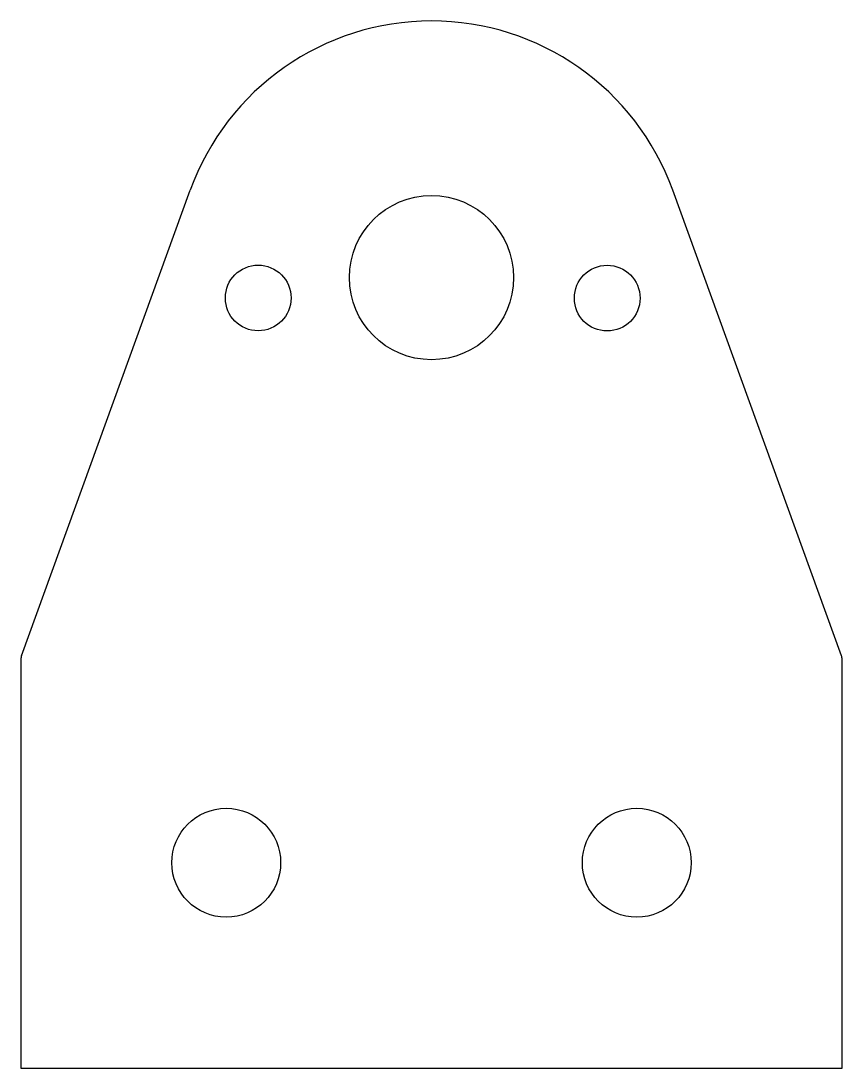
# Model space of a CAD drawing. Header units: millimetres. Extents: x -20 to 20, y -10 to 41.
import ezdxf

# ---------------------------------------------------------------- set-up
doc = ezdxf.new("R2010")
doc.units = ezdxf.units.MM

msp = doc.modelspace()

# ---------------------------------------------------------------- linework, layer by layer
at = {"color": 7, "linetype": 'Continuous', "lineweight": 25}
for p, q in [((-19.97, 10.083), (-11.752, 32.759)), ((19.97, 10.083), (11.752, 32.759)), ((-20, 9.912), (-20, -10)), ((20, -10), (20, 9.912)), ((-20, -10), (20, -10))]:
    msp.add_line(p, q, dxfattribs=at)
for centre, radius in [((0, 28.5), 4), ((-8.442, 27.507), 1.6), ((8.558, 27.5), 1.6), ((-10, 0), 2.65), ((10, 0), 2.65)]:
    msp.add_circle(centre, radius, dxfattribs=at)
for centre, radius, start, end in [((0, 28.5), 12.5, 19.9207, 160.0793), ((-19.5, 9.912), 0.5, 160.0793, 180), ((19.5, 9.912), 0.5, 0, 19.9207)]:
    msp.add_arc(centre, radius, start, end, dxfattribs=at)

doc.saveas('drawing.dxf')
